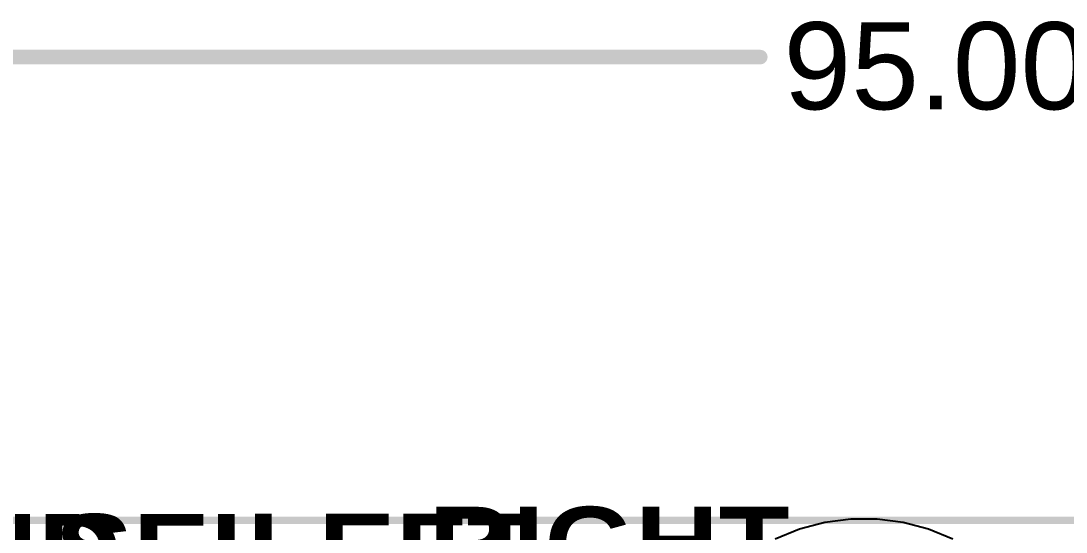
# Model space of a CAD drawing. Header units: inches. Extents: x -5 to 234, y -4 to 104.
# Drawn here: x 25.31 to 43.58, y 36.29 to 45.23 of the extents above; entities that cross this region are included whole.
import ezdxf

# ---------------------------------------------------------------- set-up
doc = ezdxf.new("R2010")
doc.units = ezdxf.units.IN
for name, color, linetype in [('Board Outline', 216, 'Continuous'), ('Dimension', 6, 'Continuous'), ('Multi-Layer', 9, 'Continuous'), ('Top Overlay', 2, 'Continuous')]:
    doc.layers.add(name, color=color, linetype=linetype)
doc.styles.add('Arial', font='', dxfattribs={"height": 0.2})
doc.styles.add('Arial Black_Bold', font='', dxfattribs={"height": 0.2})
doc.styles.get('Arial').set_extended_font_data('Arial')
doc.styles.get('Arial Black_Bold').set_extended_font_data('Arial Black', bold=True)

msp = doc.modelspace()

# ---------------------------------------------------------------- linework, layer by layer
at = {"layer": 'Board Outline'}
msp.add_lwpolyline([(-0.452, 36.5, 0.127, 0.127, 0), (88.452, 36.5, 0.127, 0.127, 0)], format="xyseb", dxfattribs=at)
at = {"layer": 'Dimension'}
msp.add_lwpolyline([(-3.5, 44.602, 0.254, 0.254, 0), (38.236, 44.602, 0.254, 0.254, 0)], format="xyseb", dxfattribs=at)
msp.add_lwpolyline([(38.172, 44.602, 0.127, 0.127, 1), (38.299, 44.602, 0.127, 0.127, 1)], format="xyseb", close=True, dxfattribs=at)
at = {"layer": 'Multi-Layer'}
for p, q in [((39.365, 36.461), (38.922, 36.342)), ((39.82, 36.521), (39.365, 36.461)), ((40.05, 36.521), (39.82, 36.521)), ((40.279, 36.521), (40.05, 36.521)), ((40.735, 36.461), (40.279, 36.521)), ((41.178, 36.342), (40.735, 36.461)), ((38.922, 36.342), (38.498, 36.167)), ((41.602, 36.167), (41.178, 36.342))]:
    msp.add_line(p, q, dxfattribs=at)

# ---------------------------------------------------------------- texts
at = {"layer": 'Dimension', "style": 'Arial'}
msp.add_text('95.00mm', height=1.524, dxfattribs=at).set_placement((38.642, 43.688))
at = {"layer": 'Top Overlay', "style": 'Arial Black_Bold'}
for s, p in [('RIGHT', (32.434, 35.465)), ('GND', (22.558, 35.338)), ('SEL', (25.911, 35.338)), ('LEFT', (29.267, 35.347))]:
    msp.add_text(s, height=1.27, dxfattribs=at).set_placement(p)

doc.saveas('drawing.dxf')
